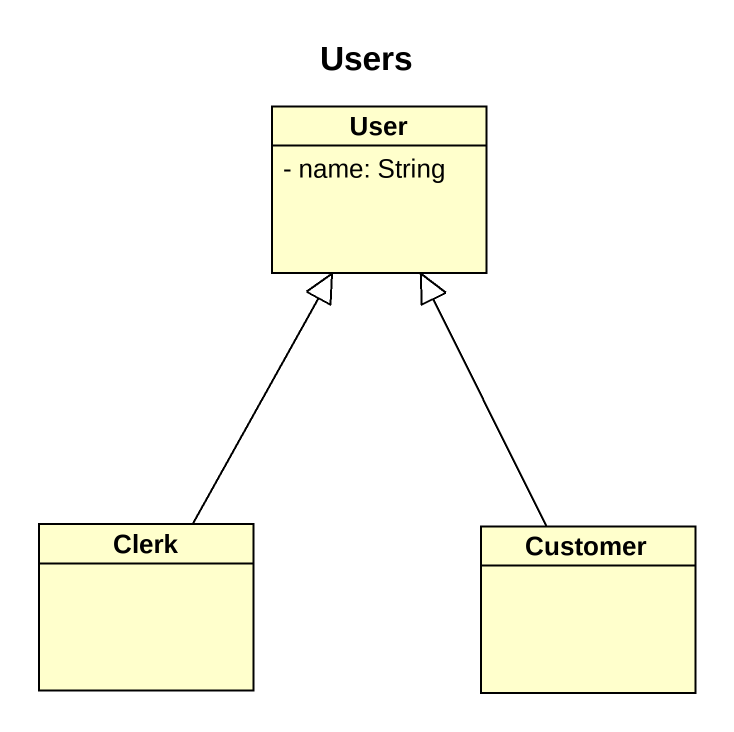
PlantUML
@startuml
title Users
hide circle
hide empty members
skinparam classAttributeIconSize 0
class User {
  - name: String
}
class Clerk
class Customer
Clerk -up-|> User
Customer -up-|> User
@enduml
